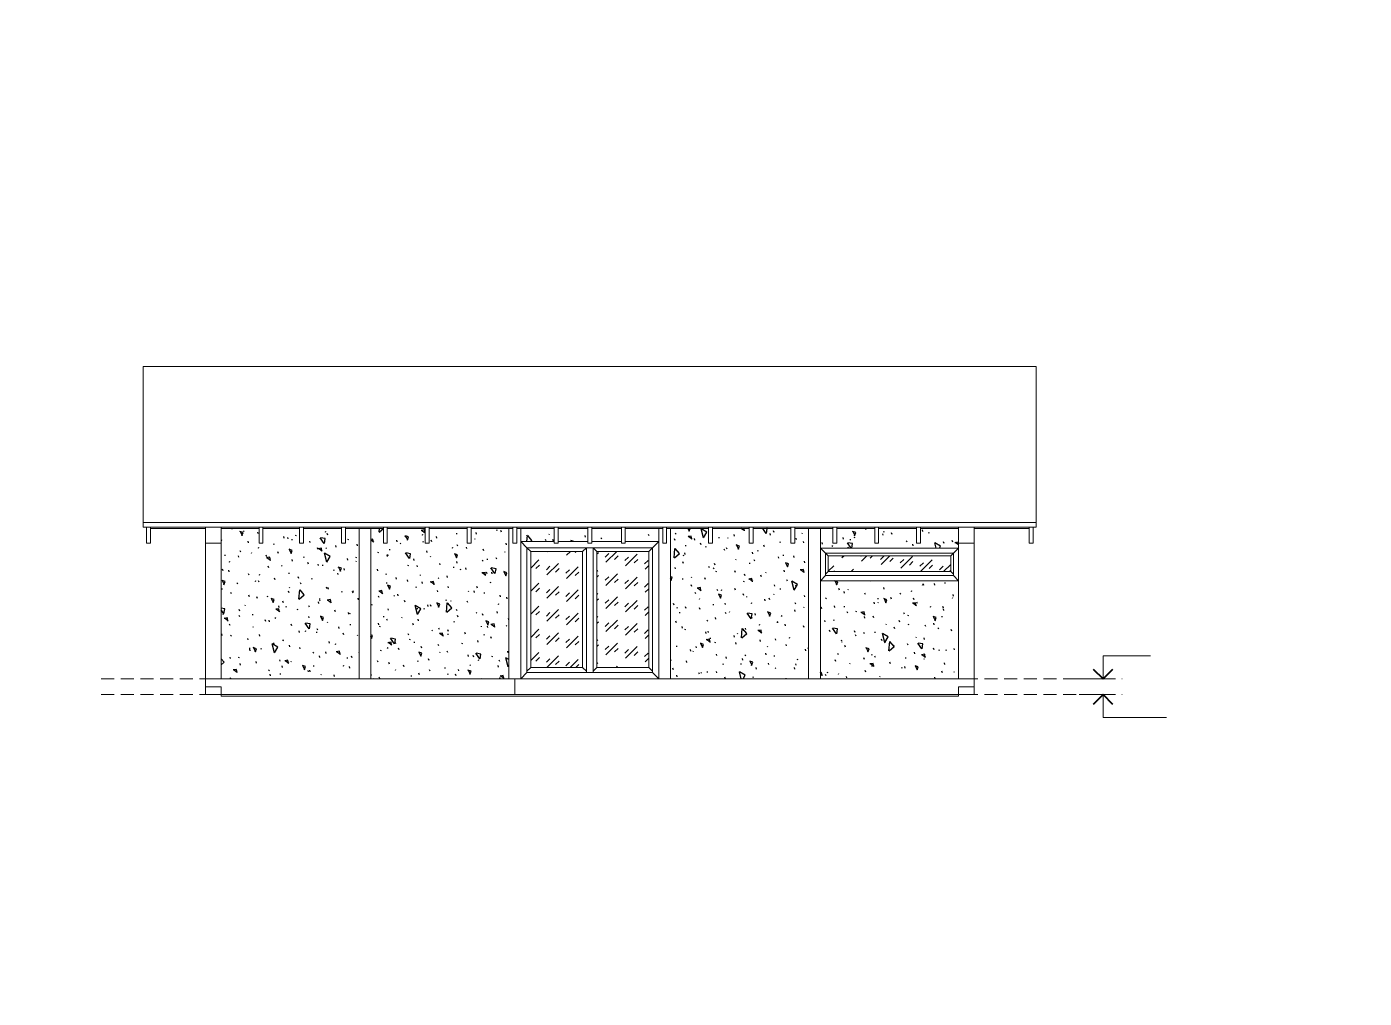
# Model space of a CAD drawing. Header units: millimetres. Extents: x 0 to 4620, y 0 to 297.
# Drawn here: x 3795.9 to 4204.7, y 0 to 297 of the extents above; entities that cross this region are included whole.
import ezdxf

# ---------------------------------------------------------------- set-up
doc = ezdxf.new("R2010")
doc.units = ezdxf.units.MM
for name, pattern in [('K5LT32768', [0]), ('K5LT_BASIC', [0]), ('K5LT_DASHED', [6, 4, -2]), ('K5LT_THIN', [0])]:
    doc.linetypes.add(name, pattern=pattern)
doc.layers.add('Системный слой', color=7, linetype='Continuous')
doc.styles.add('KTEXTSTYLE', font='GOST_AU.SHX', dxfattribs={"width": 0.96, "height": 5})

# ---------------------------------------------------------------- blocks, each defined once
blk = doc.blocks.new('U67')
at = {"layer": 'Системный слой', "color": 7, "linetype": 'K5LT_THIN', "lineweight": 18}
for p, q in [((4124.85, 97.64), (4124.85, 104.64)), ((4124.85, 104.64), (4139.38, 104.64)), ((4115.41, 97.64), (4126.85, 97.64))]:
    blk.add_line(p, q, dxfattribs=at)
at = {"layer": 'Системный слой', "color": 5, "linetype": 'K5LT_BASIC', "lineweight": 40}
for p, q in [((4121.85, 100.64), (4124.85, 97.64)), ((4124.85, 97.64), (4127.85, 100.64))]:
    blk.add_line(p, q, dxfattribs=at)
blk = doc.blocks.new('U68')
at = {"layer": 'Системный слой', "color": 7, "linetype": 'K5LT_THIN', "lineweight": 18}
for p, q in [((4117.53, 92.84), (4126.85, 92.84)), ((4124.85, 92.84), (4124.85, 85.84)), ((4124.85, 85.84), (4144.23, 85.84))]:
    blk.add_line(p, q, dxfattribs=at)
at = {"layer": 'Системный слой', "color": 5, "linetype": 'K5LT_BASIC', "lineweight": 40}
for p, q in [((4124.85, 92.84), (4121.85, 89.84)), ((4127.85, 89.84), (4124.85, 92.84))]:
    blk.add_line(p, q, dxfattribs=at)
blk = doc.blocks.new('U66')
at = {"layer": 'Системный слой', "color": 7, "linetype": 'K5LT_DASHED', "lineweight": 18}
for p, q in [((3818.62, 97.64), (4130.66, 97.64)), ((3818.62, 92.84), (4130.66, 92.84))]:
    blk.add_line(p, q, dxfattribs=at)
at = {"layer": 'Системный слой'}
for name in ['U67', 'U68']:
    blk.add_blockref(name, (0, 0), dxfattribs=at)

msp = doc.modelspace()

# ---------------------------------------------------------------- hatches: boundary and pattern name
at = {"layer": 'Системный слой'}
h = msp.add_hatch(dxfattribs=at)
h.set_pattern_fill('', angle=40, style=0, pattern_type=0)
h.set_pattern_definition([(40, (7.66, 6.428), (-20.5692, 24.51342), [2, -30]), (130, (9.193, 7.713), (-24.51342, -20.5692), [2, -30]), (85, (7.66, 6.428), (-20.56883, 24.51297), [2.828, -42.426]), (60, (9.193, 7.713), (-27.71281, 16), [2, -30]), (150, (10.192, 9.445), (-16, -27.71281), [2, -30]), (105, (9.193, 7.713), (-27.7123, 15.9997), [2.828, -42.426]), (80, (16.853, 14.141), (-26.0974, 4.60168), [1.5, -25]), (170, (17.114, 15.618), (-4.60168, -26.0974), [1.5, -25]), (125, (16.853, 14.141), (-26.09695, 4.6016), [2.121, -35.355]), (100, (-18.796, -15.771), (-15.756924, -2.77837), [1, -15]), (190, (-18.97, -14.787), (2.77837, -15.756924), [1, -15]), (145, (-18.796, -15.771), (-15.75733, -2.778442), [1.414, -21.213]), (70, (1.233, 14.088), (-15.03508, 5.47232), [1, -15]), (160, (1.575, 15.028), (-5.47232, -15.03508), [1, -15]), (115, (1.233, 14.088), (-15.03547, 5.472463), [1.414, -21.213]), (85, (0, 0), (-9.351857, 7.84492), [0.3, -10]), (65, (0, 0), (-2.4184476, 6.64463), [0.3, -10]), (105, (0, 0), (-6.1930747, 7.6580563), [0.5, -12]), (110, (0, 0), (-7.945929, 1.36463), [0.5, -7])])
h.paths.add_polyline_path([(3855.25465, 139.14465), (3855.25465, 97.64087), (3897.45465, 97.64087), (3897.45465, 143.62089), (3893.25465, 143.62089), (3893.25465, 139.14465), (3892.05465, 139.14465), (3892.05465, 143.62089), (3880.45465, 143.62089), (3880.45465, 139.14465), (3879.25465, 139.14465), (3879.25465, 143.62089), (3868.05465, 143.62089), (3868.05465, 139.14465), (3866.85465, 139.14465), (3866.85465, 143.62089), (3855.25465, 143.62089)])
h.paths.add_polyline_path([(3901.05465, 97.64087), (3943.25465, 97.64087), (3943.25465, 143.62089), (3931.65465, 143.62089), (3931.65465, 139.14465), (3930.45465, 139.14465), (3930.45465, 143.62089), (3918.85465, 143.62089), (3918.85465, 139.14465), (3917.65465, 139.14465), (3917.65465, 143.62089), (3906.05465, 143.62089), (3906.05465, 139.14465), (3904.85465, 139.14465), (3904.85465, 143.62089), (3901.05465, 143.62089)])
h.paths.add_polyline_path([(4034.85465, 97.64087), (4034.85465, 143.62089), (4030.65465, 143.62089), (4030.65465, 139.14465), (4029.45465, 139.14465), (4029.45465, 143.62089), (4017.85465, 143.62089), (4017.85465, 139.14465), (4016.65465, 139.14465), (4016.65465, 143.62089), (4005.45465, 143.62089), (4005.45465, 139.14465), (4004.25465, 139.14465), (4004.25465, 143.62089), (3992.65465, 143.62089), (3992.65465, 97.64087)])
h.paths.add_polyline_path([(4038.45465, 127.64087), (4038.45465, 97.64087), (4080.65465, 97.64087), (4080.65465, 127.64087)])
h.paths.add_polyline_path([(3946.85465, 139.64087), (3957.09465, 139.64087), (3957.09465, 143.62089), (3946.85465, 143.62089)])
h.paths.add_polyline_path([(3967.35465, 143.62089), (3958.29465, 143.62089), (3958.29465, 139.64087), (3967.35465, 139.64087)])
h.paths.add_polyline_path([(3968.55465, 139.64087), (3977.61465, 139.64087), (3977.61465, 143.62089), (3968.55465, 143.62089)])
h.paths.add_polyline_path([(3978.81465, 139.64087), (3989.05465, 139.64087), (3989.05465, 143.62089), (3978.81465, 143.62089)])
h.paths.add_polyline_path([(4042.25465, 139.14465), (4042.25465, 143.62089), (4038.45465, 143.62089), (4038.45465, 137.64087), (4080.65465, 137.64087), (4080.65465, 139.14465), (4080.65465, 143.62089), (4069.05465, 143.62089), (4069.05465, 139.14465), (4067.85465, 139.14465), (4067.85465, 143.62089), (4056.25465, 143.62089), (4056.25465, 139.14465), (4055.05465, 139.14465), (4055.05465, 143.62089), (4043.45465, 143.62089), (4043.45465, 139.14465)])
h = msp.add_hatch(dxfattribs=at)
h.set_pattern_fill('', angle=45, style=0, pattern_type=0)
h.set_pattern_definition([(45, (0, 0), (4e-16, 7.071068), [5, -3.5]), (45, (2.6517, 0.884), (4e-16, 7.071068), [1.5, -7]), (45, (-0.177, 1.591), (4e-16, 7.071068), [1.5, -7])])
h.paths.add_polyline_path([(3949.89465, 136.60087), (3949.89465, 101.14087), (3965.77465, 101.14087), (3965.77465, 136.60087)])
h.paths.add_polyline_path([(3970.13465, 136.60087), (3970.13465, 101.14087), (3986.01465, 101.14087), (3986.01465, 136.60087)])
h.paths.add_polyline_path([(4040.81465, 130.46087), (4078.29465, 130.46087), (4078.29465, 135.28087), (4040.81465, 135.28087)])

# ---------------------------------------------------------------- linework, layer by layer
at = {"layer": 'Системный слой', "color": 7, "linetype": 'K5LT32768', "lineweight": 18}
for p, q in [((3831.45469, 193.11683), (3831.45465, 145.46835)), ((3831.45469, 193.11683), (4104.45461, 193.11683)), ((4104.45465, 145.46835), (4104.45461, 193.11683)), ((3831.45465, 145.46835), (4104.45465, 145.46835)), ((3831.45465, 145.46835), (3831.45465, 144.01825)), ((3831.45465, 144.01825), (3832.45465, 144.01825)), ((3833.65469, 144.01825), (3832.45465, 144.01825)), ((3832.45469, 139.14465), (3832.45465, 144.01825)), ((3833.65469, 144.01825), (3833.65469, 143.62089)), ((3850.45465, 144.01825), (3833.65469, 144.01825)), ((3833.65469, 139.14465), (3833.65469, 143.62089)), ((3833.65469, 143.62089), (3850.45465, 143.62089)), ((3850.45465, 144.01825), (3850.45465, 143.62089)), ((3855.25465, 144.01825), (3850.45465, 144.01825)), ((3850.45465, 143.62089), (3850.45465, 139.14465)), ((3855.25465, 144.01825), (3855.25465, 143.62089)), ((3866.85465, 144.01825), (3855.25465, 144.01825)), ((3855.25465, 143.62089), (3866.85465, 143.62089)), ((3855.25465, 143.62089), (3855.25465, 139.14465)), ((3866.85465, 143.62089), (3866.85465, 144.01825)), ((3868.05465, 144.01825), (3866.85465, 144.01825)), ((3866.85465, 139.14465), (3866.85465, 143.62089)), ((3868.05465, 144.01825), (3868.05465, 143.62089)), ((3879.25465, 144.01825), (3868.05465, 144.01825)), ((3868.05465, 143.62089), (3879.25465, 143.62089)), ((3868.05465, 143.62089), (3868.05465, 139.14465)), ((3879.25465, 143.62089), (3879.25465, 144.01825)), ((3880.45465, 144.01825), (3879.25465, 144.01825)), ((3879.25465, 139.14465), (3879.25465, 143.62089)), ((3880.45465, 144.01825), (3880.45465, 143.62089)), ((3892.05465, 144.01825), (3880.45465, 144.01825)), ((3880.45465, 143.62089), (3892.05465, 143.62089)), ((3880.45465, 143.62089), (3880.45465, 139.14465)), ((3892.05465, 143.62089), (3892.05465, 144.01825)), ((3893.25465, 144.01825), (3892.05465, 144.01825)), ((3892.05465, 139.14465), (3892.05465, 143.62089)), ((3893.25465, 144.01825), (3893.25465, 143.62089)), ((3904.85465, 144.01825), (3893.25465, 144.01825)), ((3893.25465, 143.62089), (3893.25465, 139.14465)), ((3893.25465, 143.62089), (3897.45465, 143.62089)), ((3897.45465, 97.64087), (3897.45465, 143.62089)), ((3901.05465, 143.62089), (3897.45465, 143.62089)), ((3901.05465, 143.62089), (3901.05465, 97.64087)), ((3901.05465, 143.62089), (3904.85465, 143.62089)), ((3904.85465, 143.62089), (3904.85465, 144.01825)), ((3906.05465, 144.01825), (3904.85465, 144.01825)), ((3904.85465, 139.14465), (3904.85465, 143.62089)), ((3906.05465, 144.01825), (3906.05465, 143.62089)), ((3917.65465, 144.01825), (3906.05465, 144.01825)), ((3906.05465, 143.62089), (3917.65465, 143.62089)), ((3906.05465, 143.62089), (3906.05465, 139.14465)), ((3917.65465, 143.62089), (3917.65465, 144.01825)), ((3918.85465, 144.01825), (3917.65465, 144.01825)), ((3917.65465, 139.14465), (3917.65465, 143.62089)), ((3918.85465, 144.01825), (3918.85465, 143.62089)), ((3930.45465, 144.01825), (3918.85465, 144.01825)), ((3918.85465, 143.62089), (3930.45465, 143.62089)), ((3918.85465, 143.62089), (3918.85465, 139.14465)), ((3930.45465, 143.62089), (3930.45465, 144.01825)), ((3931.65465, 144.01825), (3930.45465, 144.01825)), ((3930.45465, 139.14465), (3930.45465, 143.62089)), ((3931.65465, 144.01825), (3931.65465, 143.62089)), ((3944.45465, 144.01825), (3931.65465, 144.01825)), ((3931.65465, 143.62089), (3931.65465, 139.14465)), ((3931.65465, 143.62089), (3943.25465, 143.62089)), ((3943.25465, 97.64087), (3943.25465, 143.62089)), ((3944.45465, 143.62089), (3943.25465, 143.62089)), ((3944.45465, 144.01825), (3944.45465, 143.62089)), ((3945.65465, 144.01825), (3944.45465, 144.01825)), ((3944.45465, 143.62089), (3944.45465, 139.14465)), ((3945.65465, 144.01825), (3945.65465, 143.62089)), ((3957.09465, 144.01825), (3945.65465, 144.01825)), ((3946.85465, 143.62089), (3945.65465, 143.62089)), ((3945.65465, 143.62089), (3945.65465, 139.14465)), ((3946.85465, 143.62089), (3957.09465, 143.62089)), ((3946.85465, 143.62089), (3946.85465, 139.64087)), ((3957.09465, 143.62089), (3957.09465, 144.01825)), ((3958.29465, 144.01825), (3957.09465, 144.01825)), ((3957.09465, 139.64087), (3957.09465, 143.62089)), ((3958.29465, 144.01825), (3958.29465, 143.62089)), ((3967.35465, 144.01825), (3958.29465, 144.01825)), ((3958.29465, 143.62089), (3967.35465, 143.62089)), ((3958.29465, 143.62089), (3958.29465, 139.64087)), ((3967.35465, 143.62089), (3967.35465, 144.01825)), ((3968.55465, 144.01825), (3967.35465, 144.01825)), ((3967.35465, 139.64087), (3967.35465, 143.62089)), ((3968.55465, 144.01825), (3968.55465, 143.62089)), ((3977.61465, 144.01825), (3968.55465, 144.01825)), ((3968.55465, 143.62089), (3977.61465, 143.62089)), ((3968.55465, 143.62089), (3968.55465, 139.64087)), ((3977.61465, 143.62089), (3977.61465, 144.01825)), ((3978.81465, 144.01825), (3977.61465, 144.01825)), ((3977.61465, 139.64087), (3977.61465, 143.62089)), ((3978.81465, 144.01825), (3978.81465, 143.62089)), ((3990.25465, 144.01825), (3978.81465, 144.01825)), ((3978.81465, 143.62089), (3989.05465, 143.62089)), ((3978.81465, 143.62089), (3978.81465, 139.64087)), ((3990.25465, 143.62089), (3989.05465, 143.62089)), ((3989.05465, 139.64087), (3989.05465, 143.62089)), ((3990.25465, 144.01825), (3990.25465, 143.62089)), ((3991.45465, 144.01825), (3990.25465, 144.01825)), ((3990.25465, 143.62089), (3990.25465, 139.14465)), ((3991.45465, 144.01825), (3991.45465, 143.62089)), ((4004.25465, 144.01825), (3991.45465, 144.01825)), ((3992.65465, 143.62089), (3991.45465, 143.62089)), ((3991.45465, 143.62089), (3991.45465, 139.14465)), ((3992.65465, 143.62089), (3992.65465, 97.64087)), ((4004.25465, 143.62089), (3992.65465, 143.62089)), ((4004.25465, 143.62089), (4004.25465, 144.01825)), ((4005.45465, 144.01825), (4004.25465, 144.01825)), ((4004.25465, 139.14465), (4004.25465, 143.62089)), ((4005.45465, 144.01825), (4005.45465, 143.62089)), ((4016.65465, 144.01825), (4005.45465, 144.01825)), ((4016.65465, 143.62089), (4005.45465, 143.62089)), ((4005.45465, 143.62089), (4005.45465, 139.14465)), ((4016.65465, 143.62089), (4016.65465, 144.01825)), ((4017.85465, 144.01825), (4016.65465, 144.01825)), ((4016.65465, 139.14465), (4016.65465, 143.62089)), ((4017.85465, 144.01825), (4017.85465, 143.62089)), ((4029.45465, 144.01825), (4017.85465, 144.01825)), ((4029.45465, 143.62089), (4017.85465, 143.62089)), ((4017.85465, 143.62089), (4017.85465, 139.14465)), ((4029.45465, 143.62089), (4029.45465, 144.01825)), ((4030.65465, 144.01825), (4029.45465, 144.01825)), ((4029.45465, 139.14465), (4029.45465, 143.62089)), ((4030.65465, 144.01825), (4030.65465, 143.62089)), ((4042.25465, 144.01825), (4030.65465, 144.01825)), ((4030.65465, 143.62089), (4030.65465, 139.14465)), ((4034.85465, 143.62089), (4030.65465, 143.62089)), ((4034.85465, 97.64087), (4034.85465, 143.62089)), ((4038.45465, 143.62089), (4034.85465, 143.62089)), ((4042.25465, 143.62089), (4038.45465, 143.62089)), ((4038.45465, 143.62089), (4038.45465, 137.64087)), ((4042.25465, 143.62089), (4042.25465, 144.01825)), ((4043.45465, 144.01825), (4042.25465, 144.01825)), ((4042.25465, 139.14465), (4042.25465, 143.62089)), ((4043.45465, 144.01825), (4043.45465, 143.62089)), ((4055.05465, 144.01825), (4043.45465, 144.01825)), ((4055.05465, 143.62089), (4043.45465, 143.62089)), ((4043.45465, 143.62089), (4043.45465, 139.14465)), ((4055.05465, 143.62089), (4055.05465, 144.01825)), ((4056.25465, 144.01825), (4055.05465, 144.01825)), ((4055.05465, 139.14465), (4055.05465, 143.62089)), ((4056.25465, 144.01825), (4056.25465, 143.62089)), ((4067.85465, 144.01825), (4056.25465, 144.01825)), ((4067.85465, 143.62089), (4056.25465, 143.62089)), ((4056.25465, 143.62089), (4056.25465, 139.14465)), ((4067.85465, 143.62089), (4067.85465, 144.01825)), ((4069.05465, 144.01825), (4067.85465, 144.01825)), ((4067.85465, 139.14465), (4067.85465, 143.62089)), ((4069.05465, 144.01825), (4069.05465, 143.62089)), ((4080.65465, 144.01825), (4069.05465, 144.01825)), ((4080.65465, 143.62089), (4069.05465, 143.62089)), ((4069.05465, 143.62089), (4069.05465, 139.14465)), ((4080.65465, 144.01825), (4080.65465, 143.62089)), ((4085.45465, 144.01825), (4080.65465, 144.01825)), ((4080.65465, 143.62089), (4080.65465, 139.14465)), ((4085.45465, 143.62089), (4085.45465, 144.01825)), ((4102.25461, 144.01825), (4085.45465, 144.01825)), ((4085.45465, 139.14465), (4085.45465, 143.62089)), ((4085.45465, 143.62089), (4102.25461, 143.62089)), ((4102.25461, 143.62089), (4102.25461, 144.01825)), ((4103.45465, 144.01825), (4102.25461, 144.01825)), ((4102.25461, 143.62089), (4102.25461, 139.14465)), ((4103.45461, 139.14465), (4103.45465, 144.01825)), ((4103.45465, 144.01825), (4104.45465, 144.01825)), ((4104.45465, 144.01825), (4104.45465, 145.46835)), ((3832.45469, 139.14465), (3833.65469, 139.14465)), ((3855.25465, 139.14465), (3850.45465, 139.14465)), ((3850.45465, 97.64087), (3850.45465, 139.14465)), ((3855.25465, 97.64087), (3855.25465, 139.14465)), ((3868.05465, 139.14465), (3866.85465, 139.14465)), ((3880.45465, 139.14465), (3879.25465, 139.14465)), ((3893.25465, 139.14465), (3892.05465, 139.14465)), ((3906.05465, 139.14465), (3904.85465, 139.14465)), ((3918.85465, 139.14465), (3917.65465, 139.14465)), ((3931.65465, 139.14465), (3930.45465, 139.14465)), ((3945.65465, 139.14465), (3944.45465, 139.14465)), ((3957.09465, 139.64087), (3946.85465, 139.64087)), ((3946.85465, 139.64087), (3948.75465, 137.74087)), ((3946.85465, 139.64087), (3946.85465, 97.64087)), ((3957.09465, 139.14465), (3957.09465, 139.64087)), ((3958.29465, 139.14465), (3957.09465, 139.14465)), ((3967.35465, 139.64087), (3958.29465, 139.64087)), ((3958.29465, 139.64087), (3958.29465, 139.14465)), ((3967.35465, 139.14465), (3967.35465, 139.64087)), ((3968.55465, 139.14465), (3967.35465, 139.14465)), ((3977.61465, 139.64087), (3968.55465, 139.64087)), ((3968.55465, 139.64087), (3968.55465, 139.14465)), ((3977.61465, 139.14465), (3977.61465, 139.64087)), ((3978.81465, 139.14465), (3977.61465, 139.14465)), ((3989.05465, 139.64087), (3978.81465, 139.64087)), ((3978.81465, 139.64087), (3978.81465, 139.14465)), ((3987.15465, 137.74087), (3989.05465, 139.64087)), ((3989.05465, 97.64087), (3989.05465, 139.64087)), ((3991.45465, 139.14465), (3990.25465, 139.14465)), ((4005.45465, 139.14465), (4004.25465, 139.14465)), ((4017.85465, 139.14465), (4016.65465, 139.14465)), ((4030.65465, 139.14465), (4029.45465, 139.14465)), ((4043.45465, 139.14465), (4042.25465, 139.14465)), ((4056.25465, 139.14465), (4055.05465, 139.14465)), ((4069.05465, 139.14465), (4067.85465, 139.14465)), ((4085.45465, 139.14465), (4080.65465, 139.14465)), ((4080.65465, 139.14465), (4080.65465, 137.64087)), ((4085.45465, 139.14465), (4085.45465, 97.64087)), ((4102.25461, 139.14465), (4103.45461, 139.14465)), ((3949.89465, 136.60087), (3948.75465, 137.74087)), ((3948.75465, 100.00087), (3948.75465, 137.74087)), ((3966.91465, 137.74087), (3948.75465, 137.74087)), ((3949.89465, 136.60087), (3949.89465, 101.14087)), ((3965.77465, 136.60087), (3949.89465, 136.60087)), ((3965.77465, 136.60087), (3966.91465, 137.74087)), ((3965.77465, 101.14087), (3965.77465, 136.60087)), ((3968.99465, 137.74087), (3966.91465, 137.74087)), ((3966.91465, 100.00087), (3966.91465, 137.74087)), ((3970.13465, 136.60087), (3968.99465, 137.74087)), ((3987.15465, 137.74087), (3968.99465, 137.74087)), ((3968.99465, 137.74087), (3968.99465, 100.00087)), ((3970.13465, 136.60087), (3970.13465, 101.14087)), ((3986.01465, 136.60087), (3970.13465, 136.60087)), ((3986.01465, 136.60087), (3987.15465, 137.74087)), ((3986.01465, 101.14087), (3986.01465, 136.60087)), ((3987.15465, 137.74087), (3987.15465, 100.00087)), ((4080.65465, 137.64087), (4038.45465, 137.64087)), ((4038.45465, 137.64087), (4040.01465, 136.08087)), ((4038.45465, 137.64087), (4038.45465, 127.64087)), ((4040.01465, 136.08087), (4079.09465, 136.08087)), ((4040.81465, 135.28087), (4040.01465, 136.08087)), ((4040.01465, 129.66087), (4040.01465, 136.08087)), ((4040.81465, 135.28087), (4040.81465, 130.46087)), ((4078.29465, 135.28087), (4040.81465, 135.28087)), ((4078.29465, 135.28087), (4079.09465, 136.08087)), ((4078.29465, 130.46087), (4078.29465, 135.28087)), ((4080.65465, 137.64087), (4079.09465, 136.08087)), ((4079.09465, 136.08087), (4079.09465, 129.66087)), ((4080.65465, 137.64087), (4080.65465, 127.64087)), ((4038.45465, 127.64087), (4040.01465, 129.20087)), ((4038.45465, 127.64087), (4080.65465, 127.64087)), ((4038.45465, 127.64087), (4038.45465, 97.64087)), ((4040.81465, 130.46087), (4040.01465, 129.66087)), ((4040.01465, 129.20087), (4040.01465, 129.66087)), ((4079.09465, 129.20087), (4040.01465, 129.20087)), ((4040.81465, 130.46087), (4078.29465, 130.46087)), ((4078.29465, 130.46087), (4079.09465, 129.66087)), ((4079.09465, 129.66087), (4079.09465, 129.20087)), ((4080.65465, 127.64087), (4079.09465, 129.20087)), ((4080.65465, 127.64087), (4080.65465, 97.64087)), ((3948.75465, 99.54087), (3946.85465, 97.64087)), ((3949.89465, 101.14087), (3948.75465, 100.00087)), ((3948.75465, 99.54087), (3948.75465, 100.00087)), ((3948.75465, 99.54087), (3966.91465, 99.54087)), ((3949.89465, 101.14087), (3965.77465, 101.14087)), ((3965.77465, 101.14087), (3966.91465, 100.00087)), ((3966.91465, 99.54087), (3966.91465, 100.00087)), ((3968.99465, 99.54087), (3966.91465, 99.54087)), ((3970.13465, 101.14087), (3968.99465, 100.00087)), ((3968.99465, 100.00087), (3968.99465, 99.54087)), ((3968.99465, 99.54087), (3987.15465, 99.54087)), ((3970.13465, 101.14087), (3986.01465, 101.14087)), ((3986.01465, 101.14087), (3987.15465, 100.00087)), ((3987.15465, 100.00087), (3987.15465, 99.54087)), ((3987.15465, 99.54087), (3989.05465, 97.64087)), ((3850.45465, 97.64087), (3855.25465, 97.64087)), ((3850.45465, 97.64087), (3850.45465, 95.24087)), ((3850.45465, 95.24087), (3855.25465, 95.24087)), ((3850.45465, 95.24087), (3850.45465, 92.84087)), ((3897.45465, 97.64087), (3855.25465, 97.64087)), ((3855.25465, 95.24087), (3855.25465, 92.84087)), ((3901.05465, 97.64087), (3897.45465, 97.64087)), ((3943.25465, 97.64087), (3901.05465, 97.64087)), ((3945.05465, 97.64087), (3943.25465, 97.64087)), ((3945.05465, 97.64087), (3945.05465, 92.84087)), ((3946.85465, 97.64087), (3945.05465, 97.64087)), ((3989.05465, 97.64087), (3946.85465, 97.64087)), ((3992.65465, 97.64087), (3989.05465, 97.64087)), ((3992.65465, 97.64087), (4034.85465, 97.64087)), ((4038.45465, 97.64087), (4034.85465, 97.64087)), ((4038.45465, 97.64087), (4080.65465, 97.64087)), ((4080.65465, 97.64087), (4085.45465, 97.64087)), ((4080.65465, 95.24087), (4085.45465, 95.24087)), ((4080.65465, 92.84087), (4080.65465, 95.24087)), ((4085.45465, 95.24087), (4085.45465, 97.64087)), ((4085.45465, 95.24087), (4085.45465, 92.84087)), ((3850.45465, 92.84087), (3855.25465, 92.84087)), ((3855.25465, 92.34087), (3855.25465, 92.84087)), ((3945.05465, 92.84087), (3855.25465, 92.84087)), ((4080.65465, 92.34087), (3855.25465, 92.34087)), ((3945.05465, 92.84087), (4080.65465, 92.84087)), ((4080.65465, 92.34087), (4080.65465, 92.84087)), ((4080.65465, 92.84087), (4085.45465, 92.84087))]:
    msp.add_line(p, q, dxfattribs=at)

# ---------------------------------------------------------------- block references
at = {"layer": 'Системный слой'}
msp.add_blockref('U66', (0, 0), dxfattribs=at)

doc.saveas('drawing.dxf')
